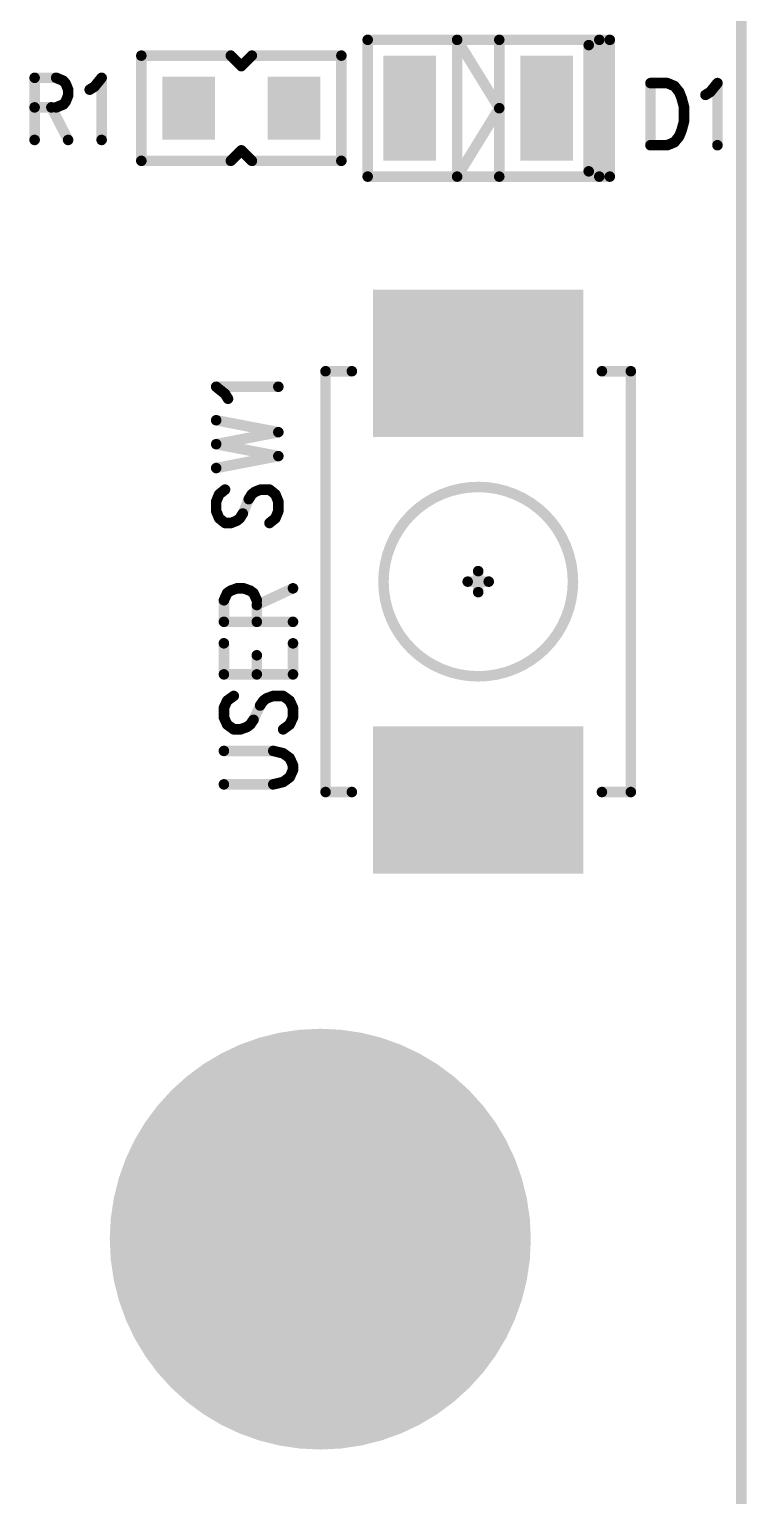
# Model space of a CAD drawing. Extents: x 98.7 to 156, y 84.7 to 176.7.
# Drawn here: x 137.24 to 144.05, y 131.56 to 145.5 of the extents above; entities that cross this region are included whole.
import ezdxf

# ---------------------------------------------------------------- set-up
doc = ezdxf.new("R2010")
doc.units = 0
doc.layers.get('0').update_dxf_attribs({"linetype": 'CONTINUOUS'})
doc.layers.add('MASK-TOP_PHO', color=3, linetype='CONTINUOUS')
doc.layers.add('SILK-TOP_PHO', color=14, linetype='CONTINUOUS')

# ---------------------------------------------------------------- blocks, each defined once
blk = doc.blocks.new('ROUND_1')
at = {"const_width": 0.050038}
blk.add_lwpolyline([(-0.025018, 0, 1), (0.025018, 0, 1)], format="xyb", close=True, dxfattribs=at)
blk = doc.blocks.new('ROUND_32')
at = {"const_width": 1.999996}
blk.add_lwpolyline([(-0.999998, 0, 1), (0.999998, 0, 1)], format="xyb", close=True, dxfattribs=at)
blk = doc.blocks.new('SQUARE_16')
blk.add_solid([(0.250062, 0.250062), (0.250062, -0.250062), (-0.250062, 0.250062), (-0.250062, -0.250062)])
blk = doc.blocks.new('SQUARE_132')
blk.add_solid([(0.700024, 0.700024), (0.700024, -0.700024), (-0.700024, 0.700024), (-0.700024, -0.700024)])

msp = doc.modelspace()

# ---------------------------------------------------------------- linework, layer by layer
at = {"layer": 'MASK-TOP_PHO'}
for points, const_width in [([(143.999966, 100.000054), (143.999966, 173.999906)], 0.100076), ([(140.850112, 144.999964), (140.850112, 144.500092)], 0.500124), ([(142.150084, 144.999964), (142.150084, 144.500092)], 0.500124), ([(138.75004, 144.69999), (138.75004, 144.800066)], 0.500124), ([(139.750038, 144.69999), (139.750038, 144.800066)], 0.500124), ([(141.200124, 142.32509), (141.800072, 142.32509)], 1.400048), ([(141.200124, 138.174984), (141.800072, 138.174984)], 1.400048)]:
    msp.add_lwpolyline(points, dxfattribs=dict(at, const_width=const_width))
at = {"layer": 'SILK-TOP_PHO', "const_width": 0.100076}
for points in [[(143.999966, 100.000054), (143.999966, 173.999906)], [(140.450062, 144.100042), (140.450062, 145.400014)], [(140.450062, 145.400014), (142.649956, 145.400014)], [(141.699996, 144.750028), (141.299946, 145.400014)], [(141.299946, 145.400014), (141.299946, 144.100042)], [(141.699996, 144.100042), (141.699996, 145.400014)], [(141.699996, 145.400014), (142.750032, 145.400014)], [(142.54988, 144.15008), (142.54988, 145.349976)], [(142.649956, 145.400014), (142.649956, 144.100042)], [(142.750032, 145.400014), (142.750032, 144.100042)], [(138.299952, 145.2499), (138.299952, 144.249902)], [(139.15009, 145.2499), (138.299952, 145.2499)], [(139.249912, 145.150078), (139.15009, 145.2499)], [(139.349988, 145.2499), (139.249912, 145.150078)], [(140.200126, 145.2499), (139.349988, 145.2499)], [(140.200126, 144.249902), (140.200126, 145.2499)], [(137.286238, 145.03908), (137.286238, 144.44853)], [(137.286238, 145.03908), (137.490962, 145.03908)], [(137.490962, 145.03908), (137.559034, 145.010886)], [(137.559034, 145.010886), (137.581894, 144.982692)], [(137.581894, 144.982692), (137.6045, 144.926558)], [(137.6045, 144.926558), (137.6045, 144.870424)], [(137.80897, 144.926558), (137.854436, 144.954752)], [(137.854436, 144.954752), (137.922762, 145.03908)], [(137.922762, 145.03908), (137.922762, 144.44853)], [(143.136366, 144.989042), (143.136366, 144.398492)], [(143.136366, 144.989042), (143.29537, 144.989042)], [(143.29537, 144.989042), (143.363696, 144.960848)], [(143.363696, 144.960848), (143.409162, 144.904714)], [(143.704564, 144.904714), (143.772636, 144.989042)], [(143.772636, 144.989042), (143.772636, 144.398492)], [(137.559034, 144.785842), (137.490962, 144.757902)], [(137.581894, 144.814036), (137.559034, 144.785842)], [(137.6045, 144.870424), (137.581894, 144.814036)], [(143.409162, 144.904714), (143.431768, 144.848326)], [(143.431768, 144.848326), (143.454628, 144.763998)], [(143.659098, 144.87652), (143.704564, 144.904714)], [(137.490962, 144.757902), (137.286238, 144.757902)], [(137.445496, 144.757902), (137.6045, 144.44853)], [(141.299946, 144.100042), (141.699996, 144.750028)], [(143.454628, 144.763998), (143.454628, 144.623536)], [(143.431768, 144.538954), (143.409162, 144.48282)], [(143.454628, 144.623536), (143.431768, 144.538954)], [(143.29537, 144.398492), (143.136366, 144.398492)], [(143.363696, 144.426686), (143.29537, 144.398492)], [(143.409162, 144.48282), (143.363696, 144.426686)], [(138.299952, 144.249902), (139.15009, 144.249902)], [(139.15009, 144.249902), (139.249912, 144.349978)], [(139.249912, 144.349978), (139.349988, 144.249902)], [(139.349988, 144.249902), (140.200126, 144.249902)], [(142.649956, 144.100042), (140.450062, 144.100042)], [(142.750032, 144.100042), (141.699996, 144.100042)], [(140.299948, 142.249906), (140.050012, 142.249906)], [(140.050012, 142.249906), (140.050012, 138.249914)], [(142.675102, 142.249906), (142.94993, 142.249906)], [(142.94993, 142.249906), (142.94993, 138.249914)], [(139.095226, 142.034006), (139.010898, 142.102332)], [(139.010898, 142.102332), (139.601448, 142.102332)], [(139.12342, 141.98854), (139.095226, 142.034006)], [(139.010898, 141.78407), (139.601448, 141.670532)], [(139.010898, 141.55674), (139.601448, 141.670532)], [(139.010898, 141.55674), (139.601448, 141.443202)], [(139.010898, 141.329664), (139.601448, 141.443202)], [(139.039092, 141.079474), (139.010898, 141.011402)], [(139.010898, 141.011402), (139.010898, 140.92047)], [(139.095226, 141.12494), (139.039092, 141.079474)], [(139.264136, 140.89761), (139.32027, 141.034008)], [(139.32027, 141.034008), (139.348464, 141.079474)], [(139.348464, 141.079474), (139.376658, 141.102334)], [(139.376658, 141.102334), (139.432792, 141.12494)], [(139.432792, 141.12494), (139.51712, 141.12494)], [(139.51712, 141.12494), (139.573508, 141.079474)], [(139.573508, 141.079474), (139.601448, 141.011402)], [(139.601448, 141.011402), (139.601448, 140.92047)], [(139.010898, 140.92047), (139.039092, 140.852398)], [(139.235942, 140.852398), (139.264136, 140.89761)], [(139.601448, 140.92047), (139.573508, 140.852398)], [(139.039092, 140.852398), (139.095226, 140.806932)], [(139.095226, 140.806932), (139.151614, 140.806932)], [(139.151614, 140.806932), (139.207748, 140.829538)], [(139.207748, 140.829538), (139.235942, 140.852398)], [(139.573508, 140.852398), (139.51712, 140.806932)], [(141.500098, 140.349986), (141.500098, 140.150088)], [(139.146788, 140.16355), (139.209272, 140.18641)], [(139.209272, 140.18641), (139.271756, 140.18641)], [(139.271756, 140.18641), (139.334494, 140.16355)], [(139.396978, 140.027152), (139.74064, 140.18641)], [(141.59992, 140.24991), (141.400022, 140.24991)], [(139.084304, 140.072618), (139.115546, 140.140944)], [(139.084304, 139.868148), (139.084304, 140.072618)], [(139.115546, 140.140944), (139.146788, 140.16355)], [(139.334494, 140.16355), (139.365736, 140.140944)], [(139.365736, 140.140944), (139.396978, 140.072618)], [(139.396978, 140.072618), (139.396978, 139.868148)], [(139.084304, 139.868148), (139.74064, 139.868148)], [(139.084304, 139.368276), (139.084304, 139.663678)], [(139.74064, 139.368276), (139.74064, 139.663678)], [(139.396978, 139.368276), (139.396978, 139.549886)], [(139.084304, 139.368276), (139.74064, 139.368276)], [(139.115546, 139.118086), (139.084304, 139.050014)], [(139.17803, 139.163552), (139.115546, 139.118086)], [(139.365736, 138.936476), (139.42822, 139.07262)], [(139.42822, 139.07262), (139.459462, 139.118086)], [(139.459462, 139.118086), (139.490704, 139.140946)], [(139.490704, 139.140946), (139.553188, 139.163552)], [(139.553188, 139.163552), (139.646914, 139.163552)], [(139.646914, 139.163552), (139.709398, 139.118086)], [(139.709398, 139.118086), (139.74064, 139.050014)], [(139.084304, 139.050014), (139.084304, 138.959082)], [(139.084304, 138.959082), (139.115546, 138.89101)], [(139.334494, 138.89101), (139.365736, 138.936476)], [(139.74064, 138.959082), (139.709398, 138.89101)], [(139.74064, 139.050014), (139.74064, 138.959082)], [(139.115546, 138.89101), (139.17803, 138.845544)], [(139.17803, 138.845544), (139.240514, 138.845544)], [(139.240514, 138.845544), (139.302998, 138.86815)], [(139.302998, 138.86815), (139.334494, 138.89101)], [(139.709398, 138.89101), (139.646914, 138.845544)], [(139.553188, 138.64082), (139.084304, 138.64082)], [(139.646914, 138.618214), (139.553188, 138.64082)], [(139.709398, 138.572748), (139.646914, 138.618214)], [(139.74064, 138.504422), (139.709398, 138.572748)], [(139.74064, 138.45921), (139.74064, 138.504422)], [(139.646914, 138.345418), (139.709398, 138.390884)], [(139.709398, 138.390884), (139.74064, 138.45921)], [(139.084304, 138.322812), (139.553188, 138.322812)], [(139.553188, 138.322812), (139.646914, 138.345418)], [(140.050012, 138.249914), (140.299948, 138.249914)], [(142.94993, 138.249914), (142.675102, 138.249914)]]:
    msp.add_lwpolyline(points, dxfattribs=at)
msp.add_lwpolyline([(140.600176, 140.24991, 1), (142.40002, 140.24991, 1)], format="xyb", close=True, dxfattribs=at)

# ---------------------------------------------------------------- block references
at = {"layer": 'MASK-TOP_PHO'}
for name, p in [('SQUARE_16', (140.850112, 144.999964)), ('SQUARE_16', (142.150084, 144.999964)), ('SQUARE_16', (138.75004, 144.800066)), ('SQUARE_16', (139.750038, 144.800066)), ('SQUARE_16', (138.75004, 144.69999)), ('SQUARE_16', (139.750038, 144.69999)), ('SQUARE_16', (140.850112, 144.500092)), ('SQUARE_16', (142.150084, 144.500092)), ('SQUARE_132', (141.200124, 142.32509)), ('SQUARE_132', (141.800072, 142.32509)), ('SQUARE_132', (141.200124, 138.174984)), ('SQUARE_132', (141.800072, 138.174984)), ('ROUND_32', (139.999974, 133.999986))]:
    msp.add_blockref(name, p, dxfattribs=at)
at = {"layer": 'SILK-TOP_PHO'}
for p in [(140.450062, 145.400014), (141.299946, 145.400014), (141.699996, 145.400014), (142.54988, 145.349976), (142.649956, 145.400014), (142.750032, 145.400014), (138.299952, 145.2499), (138.299952, 145.2499), (139.15009, 145.2499), (139.349988, 145.2499), (140.200126, 145.2499), (139.249912, 145.150078), (137.286238, 145.03908), (137.286238, 145.03908), (137.490962, 145.03908), (137.559034, 145.010886), (137.581894, 144.982692), (137.6045, 144.926558), (137.80897, 144.926558), (137.854436, 144.954752), (137.922762, 145.03908), (143.136366, 144.989042), (143.136366, 144.989042), (143.29537, 144.989042), (143.363696, 144.960848), (143.772636, 144.989042), (137.559034, 144.785842), (137.581894, 144.814036), (137.6045, 144.870424), (143.409162, 144.904714), (143.431768, 144.848326), (143.659098, 144.87652), (143.704564, 144.904714), (137.286238, 144.757902), (137.445496, 144.757902), (137.490962, 144.757902), (141.699996, 144.750028), (143.454628, 144.763998), (143.431768, 144.538954), (143.454628, 144.623536), (137.286238, 144.44853), (137.6045, 144.44853), (137.922762, 144.44853), (143.136366, 144.398492), (143.136366, 144.398492), (143.29537, 144.398492), (143.363696, 144.426686), (143.409162, 144.48282), (143.772636, 144.398492), (138.299952, 144.249902), (139.15009, 144.249902), (139.249912, 144.349978), (139.349988, 144.249902), (140.200126, 144.249902), (140.450062, 144.100042), (141.299946, 144.100042), (141.299946, 144.100042), (141.699996, 144.100042), (142.54988, 144.15008), (142.649956, 144.100042), (142.649956, 144.100042), (142.750032, 144.100042), (142.750032, 144.100042), (140.050012, 142.249906), (140.299948, 142.249906), (142.675102, 142.249906), (142.94993, 142.249906), (139.010898, 142.102332), (139.095226, 142.034006), (139.12342, 141.98854), (139.601448, 142.102332), (139.010898, 141.78407), (139.601448, 141.670532), (139.601448, 141.670532), (139.010898, 141.55674), (139.010898, 141.55674), (139.601448, 141.443202), (139.601448, 141.443202), (139.010898, 141.329664), (139.010898, 141.011402), (139.039092, 141.079474), (139.095226, 141.12494), (139.32027, 141.034008), (139.348464, 141.079474), (139.376658, 141.102334), (139.432792, 141.12494), (139.51712, 141.12494), (139.573508, 141.079474), (139.601448, 141.011402), (139.010898, 140.92047), (139.264136, 140.89761), (139.601448, 140.92047), (139.039092, 140.852398), (139.095226, 140.806932), (139.151614, 140.806932), (139.207748, 140.829538), (139.235942, 140.852398), (139.51712, 140.806932), (139.573508, 140.852398), (141.500098, 140.349986), (139.209272, 140.18641), (139.271756, 140.18641), (139.74064, 140.18641), (141.400022, 140.24991), (141.59992, 140.24991), (139.084304, 140.072618), (139.115546, 140.140944), (139.146788, 140.16355), (139.334494, 140.16355), (139.365736, 140.140944), (139.396978, 140.072618), (141.500098, 140.150088), (139.396978, 140.027152), (139.084304, 139.868148), (139.084304, 139.868148), (139.396978, 139.868148), (139.74064, 139.868148), (139.084304, 139.663678), (139.74064, 139.663678), (139.396978, 139.549886), (139.084304, 139.368276), (139.084304, 139.368276), (139.396978, 139.368276), (139.74064, 139.368276), (139.74064, 139.368276), (139.115546, 139.118086), (139.17803, 139.163552), (139.42822, 139.07262), (139.459462, 139.118086), (139.490704, 139.140946), (139.553188, 139.163552), (139.646914, 139.163552), (139.709398, 139.118086), (139.084304, 139.050014), (139.084304, 138.959082), (139.365736, 138.936476), (139.74064, 139.050014), (139.74064, 138.959082), (139.115546, 138.89101), (139.17803, 138.845544), (139.240514, 138.845544), (139.302998, 138.86815), (139.302998, 138.86815), (139.334494, 138.89101), (139.646914, 138.845544), (139.709398, 138.89101), (139.084304, 138.64082), (139.553188, 138.64082), (139.646914, 138.618214), (139.709398, 138.572748), (139.74064, 138.504422), (139.709398, 138.390884), (139.74064, 138.45921), (139.084304, 138.322812), (139.553188, 138.322812), (139.646914, 138.345418), (140.050012, 138.249914), (140.299948, 138.249914), (142.675102, 138.249914), (142.94993, 138.249914)]:
    msp.add_blockref('ROUND_1', p, dxfattribs=at)

doc.saveas('drawing.dxf')
